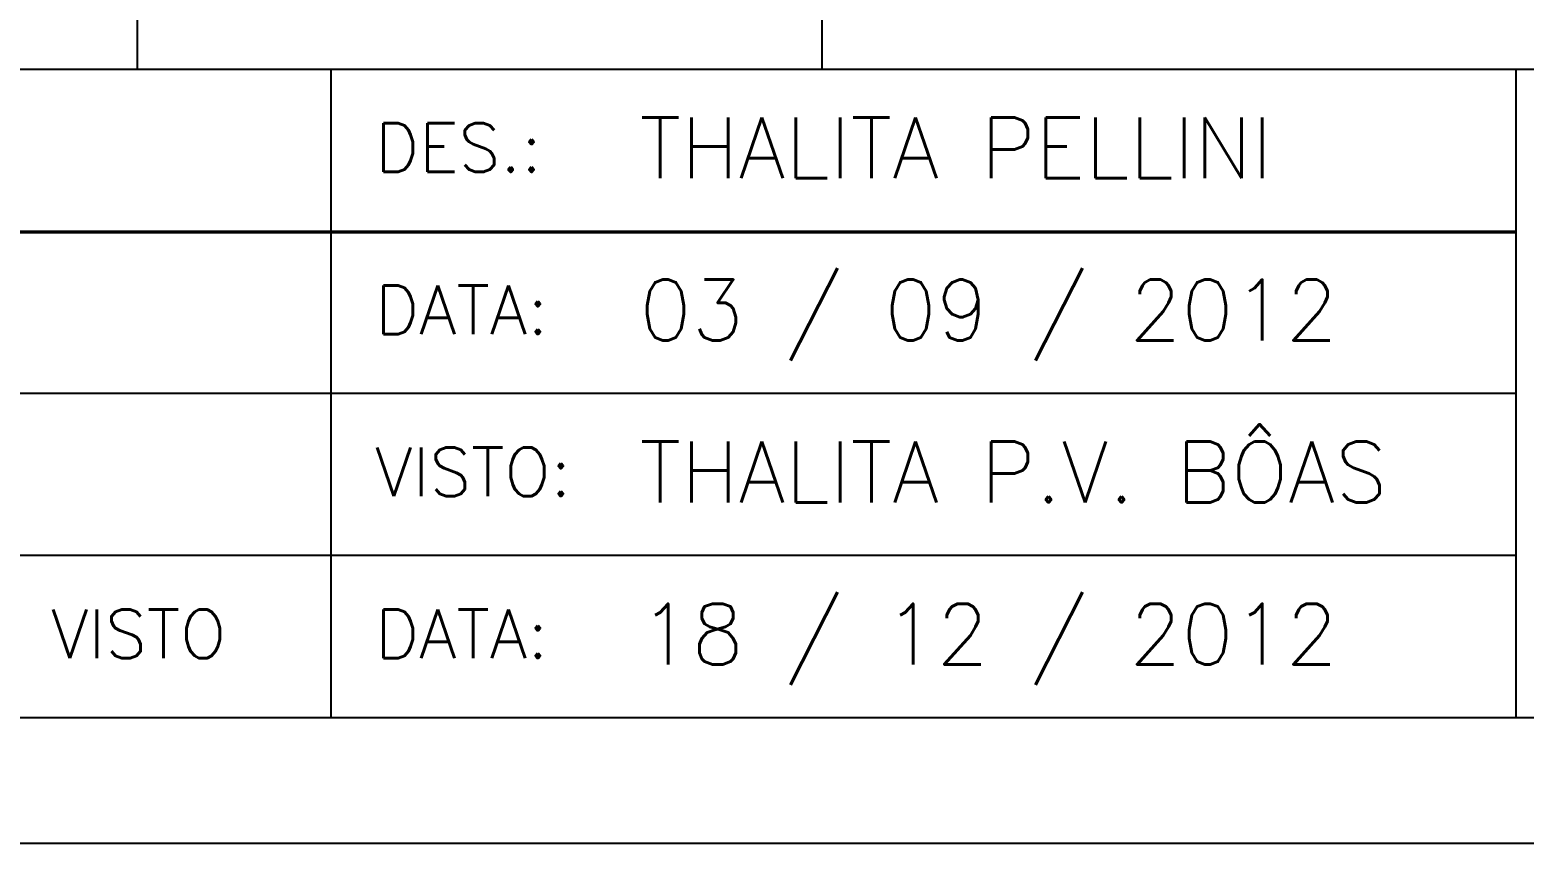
# Model space of a CAD drawing. Header units: millimetres. Extents: x 1974 to 2099, y 1386 to 1555.
# Drawn here: x 2076.603 to 2081.211, y 1470.584 to 1473.093 of the extents above; entities that cross this region are included whole.
import ezdxf

# ---------------------------------------------------------------- set-up
doc = ezdxf.new("R2010")
doc.units = ezdxf.units.MM
for name, color, linetype in [('MARGEM', 1, 'Continuous'), ('TEXTO', 4, 'Continuous'), ('TIMBRE', 7, 'Continuous')]:
    doc.layers.add(name, color=color, linetype=linetype)
doc.styles.add('ROMANS', font='romans.shx', dxfattribs={"height": 37})

msp = doc.modelspace()

# ---------------------------------------------------------------- linework, layer by layer
at = {"layer": 'MARGEM', "color": 7}
msp.add_lwpolyline([(2069.4316, 1470.5843), (2099.1316, 1470.5843), (2099.1316, 1491.6093), (2069.4316, 1491.6093)], close=True, dxfattribs=at)
at = {"layer": 'TEXTO', "color": 0}
for p, q in [((2076.9334, 1489.868), (2076.9334, 1472.9723)), ((2079.0454, 1489.868), (2079.0454, 1472.9723)), ((2069.8934, 1472.4682), (2081.1848, 1472.4682)), ((2069.8934, 1472.4682), (2081.1848, 1472.4682)), ((2081.1848, 1472.4682), (2069.8934, 1472.4682))]:
    msp.add_line(p, q, dxfattribs=at)
at = {"layer": 'TIMBRE'}
for p, q in [((2069.8934, 1472.9723), (2098.7779, 1472.9723)), ((2077.5317, 1470.9723), (2077.5317, 1472.9723)), ((2081.1848, 1472.9723), (2081.1848, 1470.9723)), ((2069.8934, 1472.4723), (2081.1848, 1472.4723)), ((2069.8934, 1471.9723), (2081.1848, 1471.9723)), ((2069.8934, 1471.4723), (2081.1848, 1471.4723))]:
    msp.add_line(p, q, dxfattribs=at)
at = {"layer": 'TIMBRE', "color": 12}
msp.add_lwpolyline([(2069.8934, 1470.9723), (2098.7779, 1470.9723), (2098.7779, 1490.6093), (2069.8934, 1490.6093)], close=True, dxfattribs=at)

# ---------------------------------------------------------------- texts
at = {"layer": 'TEXTO', "style": 'ROMANS'}
for s, p in [('THALITA PELLINI', (2078.4826, 1472.6354)), ('03 / 09 / 2012', (2078.4826, 1472.1354)), ('THALITA P.V. BÔAS', (2078.4826, 1471.6354)), ('18 / 12 / 2012', (2078.4826, 1471.1354))]:
    msp.add_text(s, height=0.1875, dxfattribs=at).set_placement(p)
at = {"layer": 'TEXTO', "color": 150, "style": 'ROMANS'}
for s, p in [('DES.:', (2077.6679, 1472.655)), ('DATA:', (2077.6679, 1472.155)), ('VISTO:', (2077.6679, 1471.655)), ('VISTO', (2076.6679, 1471.155)), ('DATA:', (2077.6679, 1471.155))]:
    msp.add_text(s, height=0.15, dxfattribs=at).set_placement(p)

doc.saveas('drawing.dxf')
